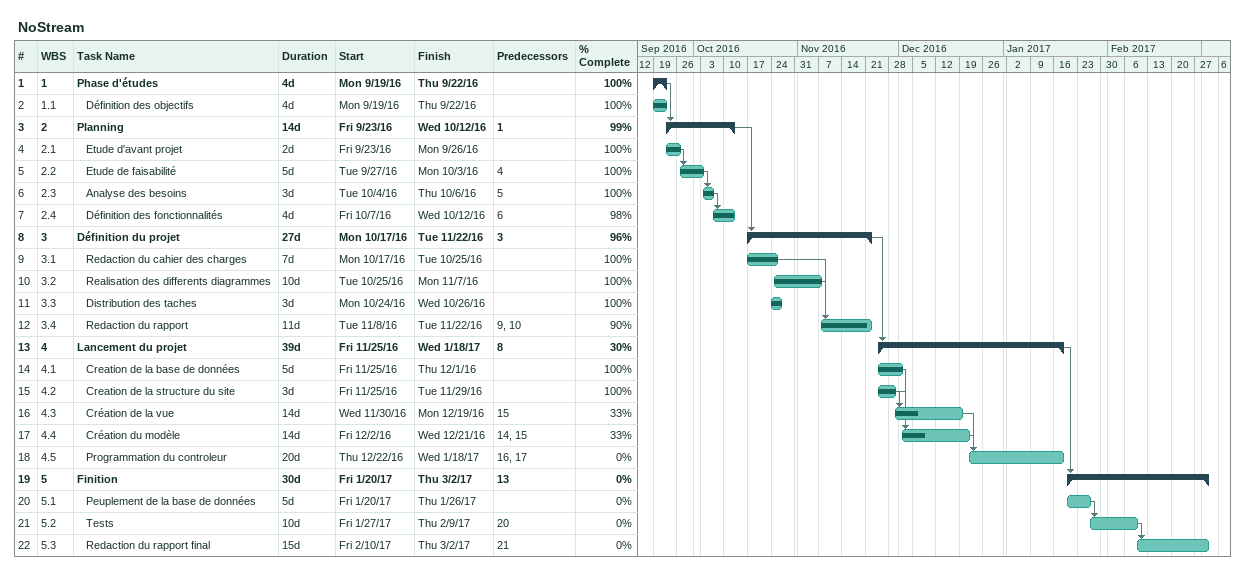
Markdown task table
NoStream

| ID | WBS | Task | Duration | Start | Finish | Predecessors | % complete |
|---|---|---|---|---|---|---|---|
| 1 | 1 | **Phase d'études** | 4d | 2016-09-19 | 2016-09-22 |  | 100 |
| 2 | 1.1 | Définition des objectifs | 4d | 2016-09-19 | 2016-09-22 |  | 100 |
| 3 | 2 | **Planning** | 14d | 2016-09-23 | 2016-10-12 | 1 | 99 |
| 4 | 2.1 | Etude d'avant projet | 2d | 2016-09-23 | 2016-09-26 |  | 100 |
| 5 | 2.2 | Etude de faisabilité | 5d | 2016-09-27 | 2016-10-03 | 4 | 100 |
| 6 | 2.3 | Analyse des besoins | 3d | 2016-10-04 | 2016-10-06 | 5 | 100 |
| 7 | 2.4 | Définition des fonctionnalités | 4d | 2016-10-07 | 2016-10-12 | 6 | 98 |
| 8 | 3 | **Définition du projet** | 27d | 2016-10-17 | 2016-11-22 | 3 | 96 |
| 9 | 3.1 | Redaction du cahier des charges | 7d | 2016-10-17 | 2016-10-25 |  | 100 |
| 10 | 3.2 | Realisation des differents diagrammes | 10d | 2016-10-25 | 2016-11-07 |  | 100 |
| 11 | 3.3 | Distribution des taches | 3d | 2016-10-24 | 2016-10-26 |  | 100 |
| 12 | 3.4 | Redaction du rapport | 11d | 2016-11-08 | 2016-11-22 | 9, 10 | 90 |
| 13 | 4 | **Lancement du projet** | 39d | 2016-11-25 | 2017-01-18 | 8 | 30 |
| 14 | 4.1 | Creation de la base de données | 5d | 2016-11-25 | 2016-12-01 |  | 100 |
| 15 | 4.2 | Creation de la structure du site | 3d | 2016-11-25 | 2016-11-29 |  | 100 |
| 16 | 4.3 | Création de la vue | 14d | 2016-11-30 | 2016-12-19 | 15 | 33 |
| 17 | 4.4 | Création du modèle | 14d | 2016-12-02 | 2016-12-21 | 14, 15 | 33 |
| 18 | 4.5 | Programmation du controleur | 20d | 2016-12-22 | 2017-01-18 | 16, 17 | 0 |
| 19 | 5 | **Finition** | 30d | 2017-01-20 | 2017-03-02 | 13 | 0 |
| 20 | 5.1 | Peuplement de la base de données | 5d | 2017-01-20 | 2017-01-26 |  | 0 |
| 21 | 5.2 | Tests | 10d | 2017-01-27 | 2017-02-09 | 20 | 0 |
| 22 | 5.3 | Redaction du rapport final | 15d | 2017-02-10 | 2017-03-02 | 21 | 0 |
